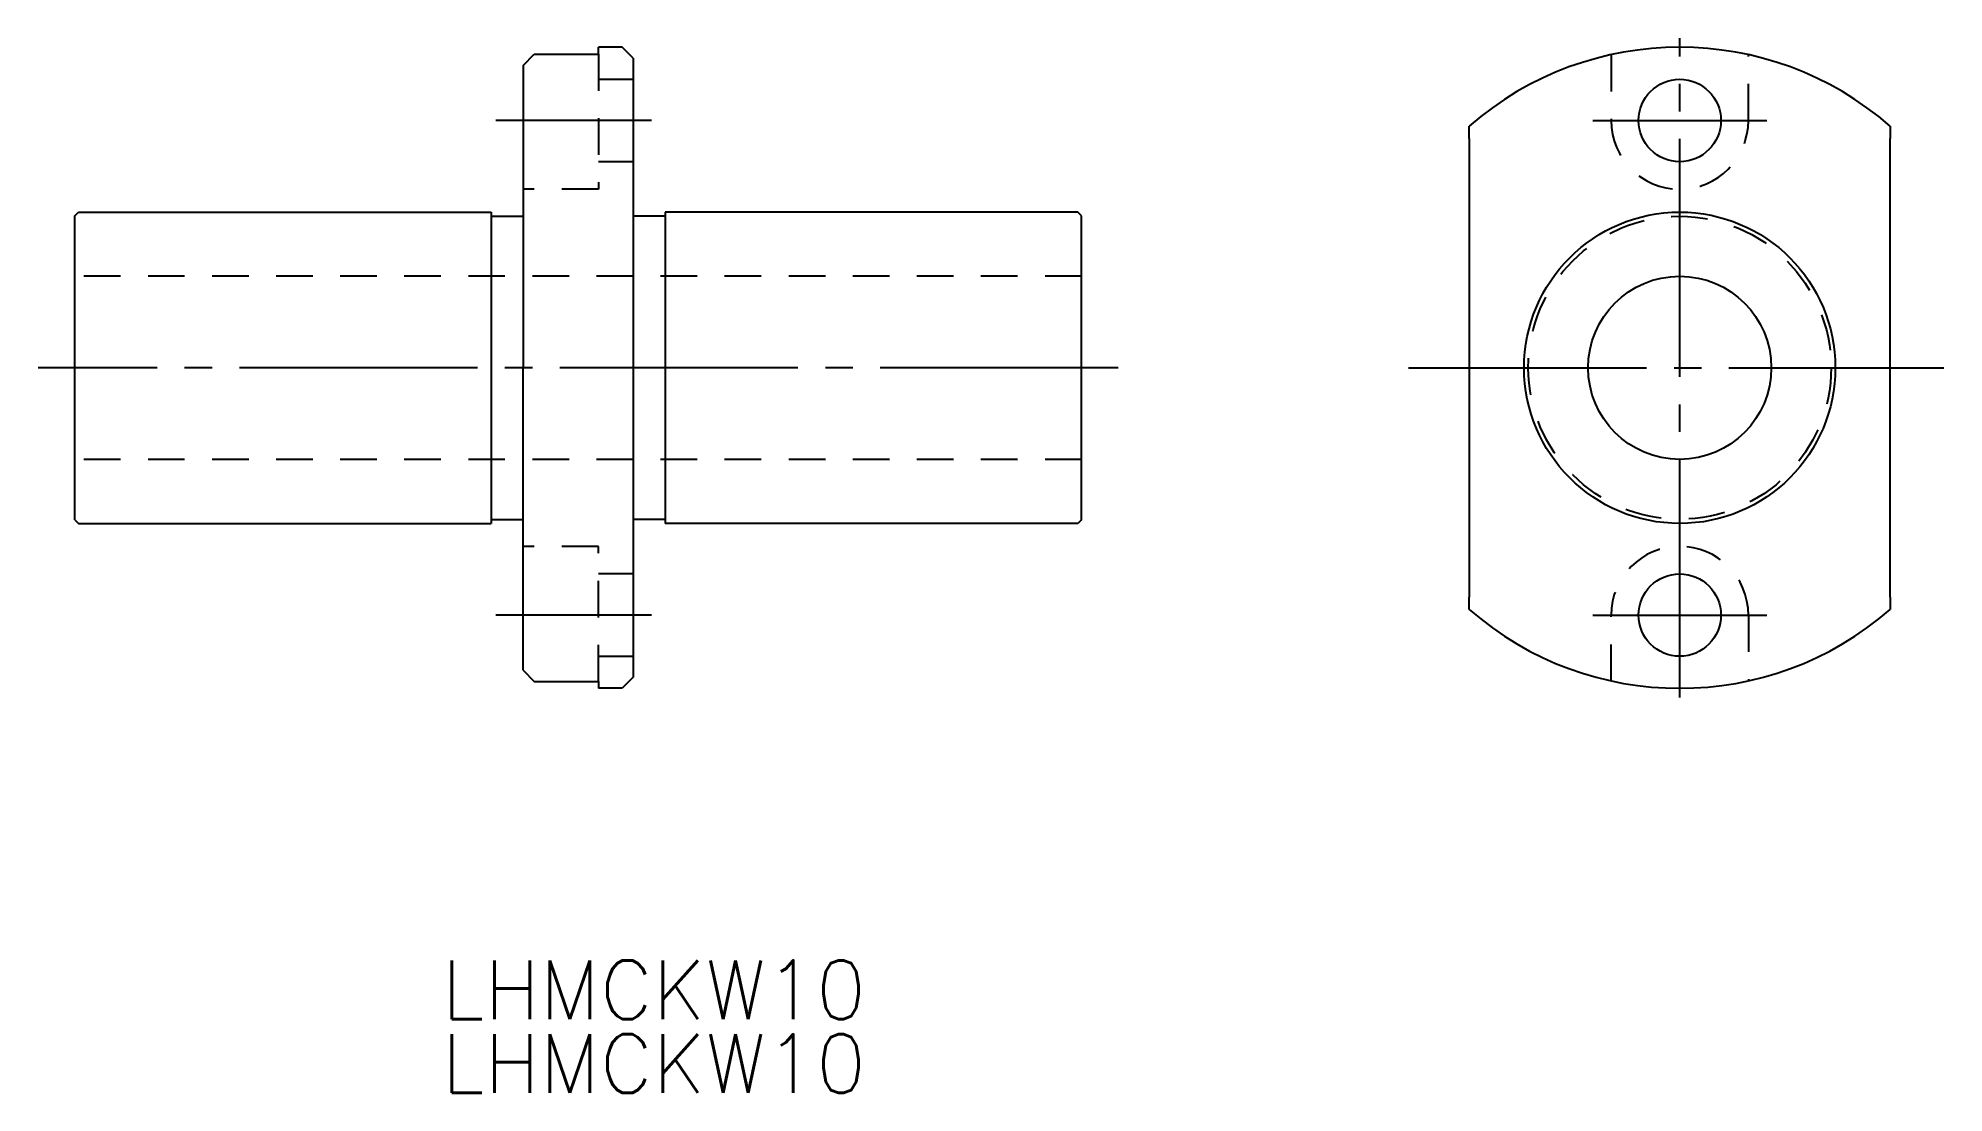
# Model space of a CAD drawing. Extents: x 154 to 258, y 198 to 256.
import ezdxf

# ---------------------------------------------------------------- set-up
doc = ezdxf.new("R2010")
doc.units = 0
doc.linetypes.add('CENTER', pattern=[17.5, 13, -1.5, 1.5, -1.5])
doc.linetypes.add('DASHED', pattern=[3.5, 2, -1.5])
doc.layers.get('0').update_dxf_attribs({"linetype": 'CONTINUOUS'})
doc.layers.get('DEFPOINTS').update_dxf_attribs({"linetype": 'CONTINUOUS'})
doc.layers.add('CENTER', color=1, linetype='CENTER')
doc.styles.get("Standard").update_dxf_attribs({"font": 'txt.shx', "bigfont": '@extfont2.shx'})

msp = doc.modelspace()

# ---------------------------------------------------------------- linework, layer by layer
at = {"color": 7, "linetype": 'CONTINUOUS'}
for p, q in [((185.91, 255.18), (184.61, 255.18)), ((184.61, 254.81), (184.61, 255.18)), ((186.51, 254.58), (185.91, 255.18)), ((180.51, 254.19), (181.11, 254.81)), ((180.51, 254.19), (180.51, 237.68)), ((181.11, 254.81), (184.61, 254.81)), ((186.51, 254.58), (186.51, 220.78)), ((232.18, 250.2), (232.18, 250.87)), ((232.18, 250.2), (232.18, 225.16)), ((255.18, 250.87), (255.18, 250.2)), ((255.18, 225.16), (255.18, 250.2)), ((156.01, 245.98), (156.21, 246.18)), ((156.01, 229.38), (156.01, 245.98)), ((156.21, 246.18), (178.76, 246.18)), ((178.76, 246.18), (178.76, 229.18)), ((178.76, 245.95), (180.51, 245.95)), ((188.26, 245.95), (186.51, 245.95)), ((210.81, 246.18), (188.26, 246.18)), ((188.26, 246.18), (188.26, 229.18)), ((211.01, 245.98), (210.81, 246.18)), ((211.01, 229.38), (211.01, 245.98)), ((180.51, 221.17), (180.51, 237.68)), ((156.01, 229.38), (156.21, 229.18)), ((156.21, 229.18), (178.76, 229.18)), ((178.76, 229.4), (180.51, 229.4)), ((188.26, 229.4), (186.51, 229.4)), ((210.81, 229.18), (188.26, 229.18)), ((211.01, 229.38), (210.81, 229.18)), ((232.18, 224.49), (232.18, 225.16)), ((255.18, 225.16), (255.18, 224.49)), ((180.51, 221.17), (181.11, 220.55)), ((186.51, 220.78), (185.91, 220.18)), ((181.11, 220.55), (184.61, 220.55)), ((184.61, 220.55), (184.61, 220.18)), ((185.91, 220.18), (184.61, 220.18))]:
    msp.add_line(p, q, dxfattribs=at)
at = {"color": 3, "linetype": 'DASHED'}
for p, q in [((184.61, 254.81), (184.61, 247.43)), ((239.93, 254.77), (239.93, 251.18)), ((247.43, 251.18), (247.43, 254.77)), ((184.61, 253.43), (186.51, 253.43)), ((186.52, 248.93), (184.61, 248.93)), ((184.61, 247.43), (180.51, 247.43)), ((211.01, 242.68), (156.01, 242.68)), ((211.01, 232.68), (156.01, 232.68)), ((184.61, 227.93), (180.51, 227.93)), ((184.61, 220.55), (184.61, 227.93)), ((186.52, 226.43), (184.62, 226.43)), ((239.93, 220.58), (239.93, 224.18)), ((247.43, 224.18), (247.43, 220.58)), ((184.61, 221.93), (186.51, 221.93))]:
    msp.add_line(p, q, dxfattribs=at)
at = {"color": 7, "linetype": 'CONTINUOUS'}
for centre, radius in [((243.68, 251.18), 2.25), ((243.68, 237.68), 8.5), ((243.68, 237.68), 5), ((243.68, 224.18), 2.25)]:
    msp.add_circle(centre, radius, dxfattribs=at)
at = {"color": 3, "linetype": 'DASHED'}
msp.add_circle((243.68, 237.68), 8.27, dxfattribs=at)
at = {"color": 7, "linetype": 'CONTINUOUS'}
for start, end in [(48.9177, 131.0823), (228.9177, 311.0823)]:
    msp.add_arc((243.68, 237.68), 17.5, start, end, dxfattribs=at)
at = {"color": 3, "linetype": 'DASHED'}
for centre, start, end in [((243.68, 251.18), 180, 0), ((243.68, 224.18), 0, 180)]:
    msp.add_arc(centre, 3.75, start, end, dxfattribs=at)
at = {"layer": 'CENTER', "color": 1, "linetype": 'CENTER'}
for p, q in [((243.68, 219.68), (243.68, 255.68)), ((187.51, 251.18), (179.01, 251.18)), ((238.93, 251.18), (248.43, 251.18)), ((213.01, 237.68), (154.01, 237.68)), ((228.87, 237.68), (258.11, 237.68)), ((187.51, 224.18), (179.01, 224.18)), ((238.93, 224.18), (248.43, 224.18))]:
    msp.add_line(p, q, dxfattribs=at)
at = {"layer": 'DEFPOINTS', "color": 7, "linetype": 'CONTINUOUS'}
msp.add_line((180.51, 233.78), (180.51, 233.81), dxfattribs=at)

# ---------------------------------------------------------------- texts
at = {"color": 7, "linetype": 'CONTINUOUS'}
for p in [(176.06, 202.12), (176.06, 198.09)]:
    msp.add_text('LHMCKW10', height=3.2, dxfattribs=at).set_placement(p)

doc.saveas('drawing.dxf')
